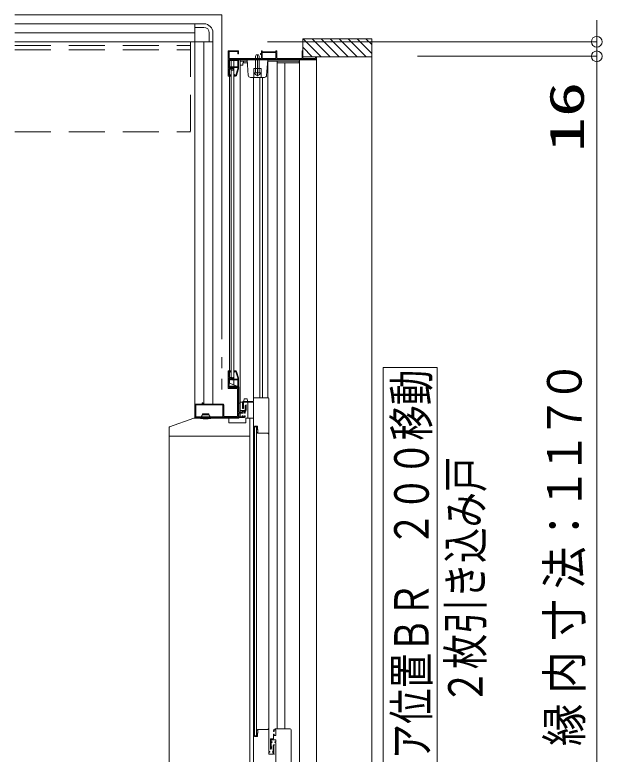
# Model space of a CAD drawing. Units: millimetres on the paper. Extents: x -305 to 305, y -152 to 152.
# Drawn here: x 36.57 to 69.19, y 63.04 to 104.07 of the extents above; entities that cross this region are included whole.
import ezdxf
from ezdxf.enums import TextEntityAlignment as Align

# ---------------------------------------------------------------- set-up
doc = ezdxf.new("R2010")
doc.units = ezdxf.units.MM
doc.linetypes.add('DASHED2', pattern=[3, 2, -1])
doc.linetypes.add('LONG_DOUBLE_CHAIN', pattern=[21.8, 18, -1, 0.6, -0.6, 0.6, -1])
doc.layers.add('0-0_0', color=7, linetype='Continuous', lineweight=9)
doc.layers.add('0-1_VIEW0001', color=7, linetype='Continuous', lineweight=9)
doc.styles.add('ＭＳ ゴシック', font='')
doc.styles.get('ＭＳ ゴシック').set_extended_font_data('MS Gothic')

# ---------------------------------------------------------------- blocks, each defined once
blk = doc.blocks.new('_ORIGIN')
at = {"layer": '0-0_0'}
blk.add_line((0, 0), (-1, 0), dxfattribs=at)
blk.add_circle((0, 0), 0.5, dxfattribs=at)

msp = doc.modelspace()

# ---------------------------------------------------------------- linework, layer by layer
at = {"layer": '0-1_VIEW0001', "linetype": 'LONG_DOUBLE_CHAIN'}
for p, q in [((36.566, 104.074), (48.066, 104.074)), ((48.066, 104.074), (48.066, 82.474))]:
    msp.add_line(p, q, dxfattribs=at)
at = {"layer": '0-1_VIEW0001'}
for p, q in [((46.566, 103.574), (36.566, 103.574)), ((36.566, 103.574), (46.566, 103.574)), ((46.566, 82.424), (46.566, 103.574)), ((46.566, 103.574), (46.566, 103.174)), ((46.566, 103.574), (47.066, 103.574)), ((68.886, 103.174), (68.886, 103.774)), ((46.566, 103.074), (36.566, 103.074)), ((47.066, 103.374), (46.566, 103.374)), ((47.366, 102.574), (47.366, 103.074)), ((47.566, 102.574), (47.566, 103.074)), ((56.386, 102.749), (52.566, 102.749)), ((52.566, 101.649), (52.566, 102.749)), ((53.586, 101.749), (52.586, 102.749)), ((54.086, 101.749), (53.086, 102.749)), ((54.586, 101.749), (53.586, 102.749)), ((55.086, 101.749), (54.086, 102.749)), ((55.581, 101.749), (54.581, 102.749)), ((56.076, 101.749), (55.076, 102.749)), ((56.386, 101.933), (55.571, 102.749)), ((56.386, 102.428), (56.066, 102.749)), ((56.386, 102.749), (56.386, 42.274)), ((47.566, 102.574), (36.566, 102.574)), ((47.066, 82.474), (47.066, 102.574)), ((47.166, 102.574), (47.566, 102.574)), ((47.566, 82.474), (47.566, 102.574)), ((47.566, 102.574), (47.566, 82.474)), ((50.606, 102.574), (68.886, 102.574)), ((53.086, 101.749), (52.566, 102.269)), ((68.886, 101.769), (68.886, 102.574)), ((48.416, 100.699), (48.416, 102.059)), ((48.431, 102.074), (48.991, 102.074)), ((48.976, 101.899), (48.966, 101.899)), ((48.991, 102.074), (48.991, 101.914)), ((49.941, 100.919), (49.941, 101.779)), ((50.041, 100.674), (50.041, 101.873)), ((50.106, 101.849), (50.141, 101.779)), ((50.141, 100.919), (50.141, 101.779)), ((50.311, 101.979), (51.071, 101.979)), ((50.311, 101.649), (50.311, 101.979)), ((51.071, 102.074), (51.116, 102.074)), ((51.071, 102.024), (51.071, 102.074)), ((51.071, 101.979), (51.071, 101.649)), ((51.116, 102.074), (51.116, 101.649)), ((58.926, 101.769), (68.886, 101.769)), ((58.926, 101.769), (68.886, 101.769)), ((68.886, 101.769), (68.886, 96.526)), ((48.496, 101.574), (53.316, 101.574)), ((48.496, 83.624), (48.496, 101.574)), ((48.531, 101.539), (48.946, 101.539)), ((48.946, 101.584), (48.564, 101.584)), ((48.576, 101.574), (48.576, 83.949)), ((48.736, 83.531), (48.736, 101.574)), ((48.946, 101.599), (48.946, 101.584)), ((48.946, 101.539), (48.946, 101.189)), ((48.976, 101.599), (48.956, 101.599)), ((49.076, 101.574), (49.076, 81.749)), ((49.473, 101.504), (49.076, 101.504)), ((49.236, 101.279), (49.236, 101.396)), ((49.242, 101.404), (49.481, 101.404)), ((49.261, 101.404), (49.261, 101.504)), ((49.466, 101.599), (49.532, 100.714)), ((50.311, 101.649), (51.071, 101.649)), ((50.616, 101.599), (50.55, 100.714)), ((52.346, 101.504), (50.611, 101.504)), ((50.621, 82.824), (50.621, 101.504)), ((51.131, 101.504), (51.131, 64.449)), ((51.561, 64.449), (51.561, 101.404)), ((52.376, 101.574), (52.376, 45.294)), ((56.386, 101.749), (52.566, 101.749)), ((53.281, 101.749), (53.301, 101.749)), ((53.316, 101.574), (53.316, 46.469)), ((48.501, 101.174), (48.501, 101.173)), ((48.508, 101.159), (48.582, 101.119)), ((48.545, 101.189), (48.516, 101.189)), ((48.586, 101.168), (48.552, 101.187)), ((48.576, 100.999), (48.736, 100.999)), ((48.585, 101.098), (48.609, 101.121)), ((48.601, 101.114), (48.605, 101.114)), ((48.618, 101.184), (48.604, 101.17)), ((48.63, 101.079), (48.604, 101.053)), ((48.615, 101.118), (48.636, 101.139)), ((48.626, 101.129), (48.643, 101.129)), ((48.946, 101.189), (48.628, 101.189)), ((48.693, 101.055), (48.648, 101.081)), ((48.668, 101.122), (48.704, 101.101)), ((48.716, 101.079), (48.716, 101.068)), ((49.076, 101.279), (49.236, 101.279)), ((50.241, 101.099), (49.841, 101.099)), ((49.841, 100.599), (49.841, 101.099)), ((50.241, 100.599), (50.241, 101.099)), ((68.886, 43.874), (68.886, 101.169)), ((68.886, 101.169), (68.886, 100.569)), ((48.576, 100.674), (48.441, 100.674)), ((48.471, 100.724), (48.526, 100.724)), ((48.551, 100.749), (48.576, 100.749)), ((48.576, 100.734), (48.576, 100.689)), ((48.726, 100.749), (48.726, 100.73)), ((48.73, 100.719), (48.771, 100.678)), ((48.743, 100.764), (48.741, 100.764)), ((48.79, 100.723), (48.754, 100.759)), ((48.782, 100.674), (48.829, 100.674)), ((48.822, 100.719), (48.801, 100.719)), ((50.425, 100.599), (49.657, 100.599)), ((49.816, 100.6), (49.816, 82.624)), ((50.221, 100.849), (49.861, 100.849)), ((49.941, 100.919), (49.948, 100.878)), ((50.141, 100.919), (50.134, 100.878)), ((50.173, 100.599), (50.173, 82.824)), ((50.313, 82.824), (50.313, 100.599)), ((48.416, 84.299), (48.416, 83.364)), ((48.561, 84.324), (48.441, 84.324)), ((48.471, 83.959), (48.471, 84.264)), ((48.481, 84.274), (48.526, 84.274)), ((48.551, 84.249), (48.561, 84.249)), ((48.576, 84.264), (48.576, 84.309)), ((48.726, 84.249), (48.726, 84.268)), ((48.73, 84.278), (48.771, 84.319)), ((48.743, 84.234), (48.741, 84.234)), ((48.79, 84.274), (48.754, 84.238)), ((48.782, 84.324), (48.829, 84.324)), ((48.822, 84.279), (48.801, 84.279)), ((48.943, 83.925), (48.836, 84.268)), ((48.877, 84.289), (48.986, 83.938)), ((60.013, 84.511), (57.013, 84.511)), ((57.013, 60.511), (57.013, 84.511)), ((60.013, 60.511), (60.013, 84.511)), ((48.471, 83.409), (48.471, 83.894)), ((48.593, 83.949), (48.481, 83.949)), ((48.481, 83.904), (48.575, 83.904)), ((48.501, 83.824), (48.501, 83.825)), ((48.508, 83.838), (48.582, 83.879)), ((48.545, 83.809), (48.516, 83.809)), ((48.586, 83.83), (48.552, 83.811)), ((48.585, 83.899), (48.608, 83.876)), ((48.601, 83.884), (48.605, 83.884)), ((48.63, 83.919), (48.604, 83.944)), ((48.618, 83.813), (48.604, 83.827)), ((48.615, 83.879), (48.636, 83.858)), ((48.626, 83.869), (48.642, 83.869)), ((48.931, 83.809), (48.628, 83.809)), ((48.647, 83.854), (48.931, 83.854)), ((48.693, 83.943), (48.648, 83.916)), ((48.667, 83.876), (48.703, 83.897)), ((48.716, 83.918), (48.716, 83.93)), ((48.946, 83.869), (48.946, 83.908)), ((48.946, 83.474), (48.946, 83.794)), ((48.991, 83.908), (48.991, 83.414)), ((48.441, 83.339), (48.931, 83.339)), ((48.976, 83.399), (48.481, 83.399)), ((48.496, 83.624), (49.016, 83.424)), ((48.531, 83.459), (48.931, 83.459)), ((48.93, 83.414), (48.564, 83.414)), ((48.931, 83.339), (48.931, 81.784)), ((48.976, 83.399), (48.956, 83.399)), ((48.991, 82.019), (48.991, 83.384)), ((49.016, 81.699), (49.016, 83.424)), ((46.951, 82.474), (46.616, 82.474)), ((46.966, 82.539), (46.966, 82.489)), ((46.996, 82.549), (46.976, 82.549)), ((47.006, 82.489), (47.006, 82.539)), ((48.116, 82.474), (47.021, 82.474)), ((49.016, 82.524), (49.076, 82.524)), ((49.816, 82.574), (49.076, 82.574)), ((49.215, 82.574), (49.215, 82.239)), ((49.816, 82.624), (49.265, 82.624)), ((49.265, 82.239), (49.265, 82.559)), ((49.288, 82.664), (49.283, 82.639)), ((49.283, 82.639), (49.283, 82.574)), ((49.303, 82.736), (49.288, 82.664)), ((49.479, 82.736), (49.473, 82.764)), ((49.493, 82.664), (49.479, 82.736)), ((49.498, 82.639), (49.493, 82.664)), ((49.498, 82.639), (49.498, 82.574)), ((49.516, 82.574), (49.516, 81.689)), ((50.626, 82.824), (49.816, 82.824)), ((49.816, 82.574), (49.816, 62.499)), ((50.666, 82.782), (50.666, 63.199)), ((46.566, 82.424), (46.566, 81.739)), ((46.611, 82.414), (46.611, 81.789)), ((46.611, 82.414), (46.611, 81.789)), ((48.106, 82.429), (46.626, 82.429)), ((48.106, 82.429), (46.626, 82.429)), ((48.121, 81.789), (48.121, 82.414)), ((48.121, 81.789), (48.121, 82.414)), ((48.166, 81.784), (48.166, 82.424)), ((49.076, 82.124), (49.226, 82.124)), ((49.191, 82.109), (49.191, 82.029)), ((49.351, 82.124), (49.206, 82.124)), ((49.23, 82.224), (49.25, 82.224)), ((49.241, 81.984), (49.241, 82.064)), ((49.251, 82.074), (49.306, 82.074)), ((49.316, 82.064), (49.316, 81.984)), ((49.366, 82.374), (49.366, 82.139)), ((49.366, 81.984), (49.366, 82.07)), ((49.388, 82.416), (49.368, 82.382)), ((49.416, 82.134), (49.416, 82.409)), ((46.515, 81.683), (45.164, 81.201)), ((48.454, 81.689), (46.548, 81.689)), ((46.581, 81.724), (49.316, 81.724)), ((46.626, 81.774), (48.106, 81.774)), ((46.626, 81.774), (48.106, 81.774)), ((46.866, 81.724), (46.866, 81.704)), ((46.991, 81.874), (46.931, 81.795)), ((46.948, 81.739), (46.948, 81.758)), ((46.991, 81.924), (46.991, 81.874)), ((47.341, 81.924), (46.991, 81.924)), ((46.991, 81.874), (47.341, 81.874)), ((47.341, 81.924), (47.341, 81.874)), ((47.341, 81.874), (47.4, 81.795)), ((47.383, 81.739), (47.383, 81.758)), ((47.466, 81.724), (47.466, 81.704)), ((48.931, 81.784), (48.166, 81.784)), ((48.454, 81.689), (48.454, 81.424)), ((49.181, 82.019), (48.991, 82.019)), ((48.991, 81.774), (49.191, 81.774)), ((49.016, 81.749), (49.076, 81.749)), ((49.201, 81.804), (49.201, 81.784)), ((49.226, 81.819), (49.216, 81.819)), ((49.241, 81.774), (49.241, 81.804)), ((49.306, 81.764), (49.251, 81.764)), ((49.316, 81.804), (49.316, 81.774)), ((49.331, 81.969), (49.351, 81.969)), ((49.351, 81.819), (49.331, 81.819)), ((49.366, 81.774), (49.366, 81.804)), ((49.391, 81.689), (49.816, 81.689)), ((49.871, 64.029), (49.871, 81.244)), ((49.881, 81.254), (50.041, 81.254)), ((50.051, 81.244), (50.051, 81.063)), ((45.131, 81.154), (45.131, 80.689)), ((49.996, 81.204), (49.871, 81.204)), ((49.996, 81.204), (49.996, 64.069)), ((50.031, 80.894), (50.031, 80.893)), ((50.033, 80.885), (50.041, 80.871)), ((50.046, 80.904), (50.041, 80.904)), ((50.054, 81.045), (50.07, 81.006)), ((50.054, 80.864), (50.621, 80.864)), ((50.071, 81.001), (50.071, 80.929)), ((50.631, 80.854), (50.631, 80.834)), ((46.842, 80.689), (45.131, 80.689)), ((49.588, 80.689), (46.844, 80.689)), ((49.616, 80.689), (49.588, 80.689)), ((50.641, 80.824), (50.651, 80.824)), ((50.631, 64.419), (50.631, 64.439)), ((50.641, 64.449), (50.651, 64.449)), ((51.866, 64.449), (51.026, 64.449)), ((51.303, 64.449), (51.323, 64.449)), ((49.871, 64.069), (49.996, 64.069)), ((49.881, 64.019), (50.041, 64.019)), ((50.031, 64.379), (50.031, 64.38)), ((50.033, 64.387), (50.041, 64.401)), ((50.046, 64.369), (50.041, 64.369)), ((50.051, 64.029), (50.051, 64.209)), ((50.054, 64.409), (50.621, 64.409)), ((50.054, 64.228), (50.07, 64.266)), ((50.066, 64.409), (50.091, 64.409)), ((50.071, 64.272), (50.071, 64.344)), ((50.926, 64.349), (50.926, 64.319)), ((50.931, 64.309), (50.956, 64.309)), ((50.936, 64.309), (50.956, 64.309)), ((50.966, 64.319), (50.966, 64.349)), ((51.066, 64.074), (50.966, 64.074)), ((51.041, 64.074), (50.981, 64.074)), ((51.916, 43.714), (51.916, 64.399)), ((51.066, 45.439), (51.066, 63.699)), ((50.676, 63.199), (50.716, 63.199)), ((50.726, 63.189), (50.726, 63.169)), ((50.794, 63.331), (50.824, 63.383)), ((50.826, 63.391), (50.826, 63.464)), ((50.891, 63.199), (50.901, 63.199)), ((50.916, 63.214), (50.916, 63.409)), ((50.952, 63.574), (50.956, 63.574)), ((50.956, 63.524), (50.956, 63.073)), ((50.971, 63.559), (50.971, 63.544)), ((50.666, 63.149), (50.666, 63.069)), ((50.716, 63.159), (50.676, 63.159)), ((50.681, 63.054), (50.901, 63.054)), ((50.901, 63.159), (50.891, 63.159)), ((50.916, 63.069), (50.916, 63.144)), ((50.971, 63.054), (50.971, 63.034))]:
    msp.add_line(p, q, dxfattribs=at)
at = {"layer": '0-1_VIEW0001', "color": 6, "linetype": 'DASHED2'}
for p, q in [((36.566, 102.374), (46.316, 102.374)), ((46.316, 97.624), (46.316, 102.574)), ((36.566, 102.124), (46.316, 102.124)), ((36.566, 97.574), (46.316, 97.574))]:
    msp.add_line(p, q, dxfattribs=at)
at = {"layer": '0-1_VIEW0001', "color": 5}
for p, q in [((49.616, 45.495), (49.616, 81.689)), ((45.141, 45.25), (45.141, 80.689))]:
    msp.add_line(p, q, dxfattribs=at)
at = {"layer": '0-1_VIEW0001'}
for points in [[(48.416, 102.059), (48.42, 102.069), (48.431, 102.074)], [(48.951, 101.914), (48.951, 102.029), (48.471, 102.029)], [(48.471, 102.029), (48.471, 101.649), (50.266, 101.649), (50.266, 101.874), (50.216, 101.874)], [(48.966, 101.899), (48.955, 101.903), (48.951, 101.914)], [(48.991, 101.914), (48.987, 101.903), (48.976, 101.899)], [(49.941, 101.779), (49.976, 101.849), (50.106, 101.849)], [(50.216, 101.874), (50.216, 101.919), (50.266, 101.919)], [(50.266, 101.919), (50.266, 102.074), (50.311, 102.074)], [(50.311, 102.074), (50.311, 102.024), (51.071, 102.024)], [(51.116, 101.649), (52.521, 101.649), (52.521, 102.074), (52.566, 102.074)], [(53.316, 101.749), (53.316, 101.599), (48.471, 101.599), (48.471, 101.094), (48.575, 101.094)], [(48.553, 101.589), (48.503, 101.581), (48.531, 101.539)], [(48.564, 101.584), (48.558, 101.585), (48.553, 101.589)], [(48.877, 100.709), (48.991, 101.074), (48.991, 101.599)], [(49.242, 101.404), (49.24, 101.404), (49.238, 101.403), (49.236, 101.4), (49.236, 101.398), (49.236, 101.396)], [(51.131, 101.404), (52.361, 101.404), (52.361, 101.489)], [(52.566, 101.649), (53.266, 101.649), (53.266, 101.749)], [(48.593, 101.049), (48.471, 101.049), (48.471, 100.724)], [(48.516, 101.189), (48.505, 101.184), (48.501, 101.174)], [(48.501, 101.173), (48.503, 101.165), (48.508, 101.159)], [(48.552, 101.187), (48.548, 101.188), (48.545, 101.189)], [(48.575, 101.094), (48.581, 101.095), (48.585, 101.098)], [(48.582, 101.119), (48.591, 101.115), (48.601, 101.114)], [(48.604, 101.17), (48.595, 101.166), (48.586, 101.168)], [(48.604, 101.053), (48.599, 101.05), (48.593, 101.049)], [(48.605, 101.114), (48.61, 101.115), (48.615, 101.118)], [(48.609, 101.121), (48.617, 101.127), (48.626, 101.129)], [(48.628, 101.189), (48.623, 101.188), (48.618, 101.184)], [(48.648, 101.081), (48.639, 101.083), (48.63, 101.079)], [(48.636, 101.139), (48.641, 101.143), (48.647, 101.144)], [(48.643, 101.129), (48.656, 101.127), (48.668, 101.122)], [(48.647, 101.144), (48.946, 101.144), (48.946, 101.081), (48.836, 100.729)], [(48.716, 101.068), (48.709, 101.055), (48.693, 101.055)], [(48.704, 101.101), (48.713, 101.092), (48.716, 101.079)], [(48.441, 100.674), (48.423, 100.681), (48.416, 100.699)], [(48.526, 100.724), (48.533, 100.727), (48.536, 100.734), (48.54, 100.744), (48.551, 100.749)], [(48.741, 100.764), (48.73, 100.759), (48.726, 100.749)], [(48.726, 100.73), (48.727, 100.724), (48.73, 100.719)], [(48.754, 100.759), (48.749, 100.763), (48.743, 100.764)], [(48.771, 100.678), (48.776, 100.675), (48.782, 100.674)], [(48.801, 100.719), (48.795, 100.72), (48.79, 100.723)], [(48.836, 100.729), (48.831, 100.722), (48.822, 100.719)], [(48.829, 100.674), (48.859, 100.683), (48.877, 100.709)], [(48.441, 84.324), (48.423, 84.316), (48.416, 84.299)], [(48.471, 84.264), (48.474, 84.271), (48.481, 84.274)], [(48.526, 84.274), (48.533, 84.271), (48.536, 84.264), (48.54, 84.253), (48.551, 84.249)], [(48.576, 84.309), (48.571, 84.319), (48.561, 84.324)], [(48.561, 84.249), (48.571, 84.253), (48.576, 84.264)], [(48.726, 84.268), (48.727, 84.273), (48.73, 84.278)], [(48.741, 84.234), (48.73, 84.238), (48.726, 84.249)], [(48.754, 84.238), (48.749, 84.235), (48.743, 84.234)], [(48.771, 84.319), (48.776, 84.323), (48.782, 84.324)], [(48.801, 84.279), (48.795, 84.278), (48.79, 84.274)], [(48.836, 84.268), (48.831, 84.276), (48.822, 84.279)], [(48.829, 84.324), (48.859, 84.314), (48.877, 84.289)], [(48.481, 83.949), (48.474, 83.952), (48.471, 83.959)], [(48.471, 83.894), (48.474, 83.901), (48.481, 83.904)], [(48.501, 83.825), (48.503, 83.833), (48.508, 83.838)], [(48.516, 83.809), (48.505, 83.813), (48.501, 83.824)], [(48.552, 83.811), (48.548, 83.809), (48.545, 83.809)], [(48.575, 83.904), (48.58, 83.903), (48.585, 83.899)], [(48.582, 83.879), (48.591, 83.882), (48.601, 83.884)], [(48.604, 83.827), (48.595, 83.831), (48.586, 83.83)], [(48.604, 83.944), (48.599, 83.948), (48.593, 83.949)], [(48.605, 83.884), (48.61, 83.883), (48.615, 83.879)], [(48.608, 83.876), (48.617, 83.871), (48.626, 83.869)], [(48.628, 83.809), (48.623, 83.81), (48.618, 83.813)], [(48.648, 83.916), (48.638, 83.914), (48.63, 83.919)], [(48.636, 83.858), (48.641, 83.855), (48.647, 83.854)], [(48.642, 83.869), (48.655, 83.87), (48.667, 83.876)], [(48.716, 83.93), (48.708, 83.943), (48.693, 83.943)], [(48.703, 83.897), (48.712, 83.906), (48.716, 83.918)], [(48.931, 83.854), (48.941, 83.858), (48.946, 83.869)], [(48.946, 83.794), (48.941, 83.804), (48.931, 83.809)], [(48.946, 83.908), (48.945, 83.917), (48.943, 83.925)], [(48.986, 83.938), (48.99, 83.924), (48.991, 83.908)], [(48.416, 83.364), (48.423, 83.346), (48.441, 83.339)], [(48.481, 83.399), (48.474, 83.402), (48.471, 83.409)], [(48.553, 83.409), (48.503, 83.416), (48.531, 83.459)], [(48.564, 83.414), (48.558, 83.412), (48.553, 83.409)], [(48.956, 83.399), (48.948, 83.401), (48.943, 83.406), (48.937, 83.412), (48.93, 83.414)], [(48.931, 83.459), (48.941, 83.463), (48.946, 83.474)], [(48.991, 83.414), (48.986, 83.403), (48.976, 83.399)], [(48.991, 83.384), (48.986, 83.394), (48.976, 83.399)], [(46.616, 82.474), (46.58, 82.459), (46.566, 82.424)], [(46.966, 82.489), (46.961, 82.478), (46.951, 82.474)], [(46.976, 82.549), (46.969, 82.546), (46.966, 82.539)], [(47.006, 82.539), (47.003, 82.546), (46.996, 82.549)], [(47.021, 82.474), (47.01, 82.478), (47.006, 82.489)], [(48.166, 82.424), (48.151, 82.459), (48.116, 82.474)], [(49.303, 82.736), (49.308, 82.764), (49.473, 82.764)], [(49.206, 82.124), (49.195, 82.119), (49.191, 82.109)], [(49.241, 82.064), (49.244, 82.071), (49.251, 82.074)], [(49.306, 82.074), (49.313, 82.071), (49.316, 82.064)], [(49.366, 82.139), (49.361, 82.128), (49.351, 82.124)], [(49.368, 82.382), (49.366, 82.378), (49.366, 82.374)], [(49.366, 82.07), (49.369, 82.08), (49.377, 82.085), (49.405, 82.103), (49.416, 82.134)], [(49.416, 82.409), (49.405, 82.423), (49.388, 82.416)], [(46.566, 81.739), (46.57, 81.728), (46.581, 81.724)], [(46.566, 81.689), (46.566, 81.699), (49.016, 81.699)], [(49.391, 81.689), (49.391, 81.424), (48.454, 81.424)], [(48.991, 81.774), (48.991, 81.969), (49.226, 81.969)], [(49.191, 82.029), (49.188, 82.022), (49.181, 82.019)], [(49.201, 81.784), (49.198, 81.777), (49.191, 81.774)], [(49.216, 81.819), (49.205, 81.814), (49.201, 81.804)], [(49.226, 81.969), (49.236, 81.973), (49.241, 81.984)], [(49.241, 81.804), (49.236, 81.814), (49.226, 81.819)], [(49.251, 81.764), (49.244, 81.767), (49.241, 81.774)], [(49.316, 81.774), (49.313, 81.767), (49.306, 81.764)], [(49.316, 81.984), (49.32, 81.973), (49.331, 81.969)], [(49.331, 81.819), (49.32, 81.814), (49.316, 81.804)], [(49.316, 81.724), (49.351, 81.738), (49.366, 81.774)], [(49.351, 81.969), (49.361, 81.973), (49.366, 81.984)], [(49.366, 81.804), (49.361, 81.814), (49.351, 81.819)], [(45.131, 80.914), (45.131, 80.912), (45.131, 80.911), (45.131, 80.91)], [(50.621, 64.409), (50.628, 64.412), (50.631, 64.419)], [(50.631, 64.439), (50.634, 64.446), (50.641, 64.449)], [(50.651, 64.449), (50.661, 64.444), (50.666, 64.434)], [(51.026, 64.449), (50.955, 64.419), (50.926, 64.349)], [(51.916, 64.399), (51.901, 64.434), (51.866, 64.449)], [(49.871, 64.029), (49.874, 64.022), (49.881, 64.019)], [(50.031, 64.38), (50.031, 64.384), (50.033, 64.387)], [(50.041, 64.369), (50.034, 64.372), (50.031, 64.379)], [(50.041, 64.401), (50.047, 64.407), (50.054, 64.409)], [(50.041, 64.019), (50.048, 64.022), (50.051, 64.029)], [(50.071, 64.344), (50.063, 64.361), (50.046, 64.369)], [(50.051, 64.209), (50.052, 64.219), (50.054, 64.228)], [(50.07, 64.266), (50.071, 64.269), (50.071, 64.272)], [(50.966, 64.074), (50.966, 64.159), (50.926, 64.159), (50.926, 63.889), (50.766, 63.889), (50.766, 63.339)], [(50.926, 64.319), (50.929, 64.312), (50.936, 64.309)], [(50.956, 64.309), (50.963, 64.312), (50.966, 64.319)], [(50.966, 64.349), (50.98, 64.384), (51.016, 64.399)], [(51.016, 64.399), (51.066, 64.399), (51.066, 64.074)], [(50.841, 63.739), (50.806, 63.739), (50.806, 63.844), (51.066, 63.844), (51.066, 63.739), (51.006, 63.739), (51.006, 63.699), (51.066, 63.699)], [(50.806, 63.484), (50.806, 63.699), (50.841, 63.699)], [(50.841, 63.699), (50.861, 63.719), (50.841, 63.739)], [(50.666, 63.209), (50.669, 63.202), (50.676, 63.199)], [(50.716, 63.199), (50.723, 63.196), (50.726, 63.189)], [(50.766, 63.339), (50.777, 63.324), (50.794, 63.331)], [(50.826, 63.464), (50.823, 63.471), (50.816, 63.474), (50.809, 63.477), (50.806, 63.484)], [(50.824, 63.383), (50.825, 63.387), (50.826, 63.391)], [(50.891, 63.159), (50.871, 63.179), (50.891, 63.199)], [(50.901, 63.199), (50.911, 63.203), (50.916, 63.214)], [(50.906, 63.431), (50.906, 63.509), (50.939, 63.566)], [(50.916, 63.409), (50.914, 63.415), (50.911, 63.42), (50.907, 63.425), (50.906, 63.431)], [(50.939, 63.566), (50.944, 63.572), (50.952, 63.574)], [(50.956, 63.574), (50.966, 63.569), (50.971, 63.559)], [(50.971, 63.544), (50.969, 63.538), (50.963, 63.534), (50.958, 63.53), (50.956, 63.524)], [(50.676, 63.159), (50.669, 63.156), (50.666, 63.149)], [(50.666, 63.069), (50.67, 63.058), (50.681, 63.054)], [(50.726, 63.169), (50.723, 63.162), (50.716, 63.159)], [(50.916, 63.144), (50.911, 63.154), (50.901, 63.159)], [(50.901, 63.054), (50.911, 63.058), (50.916, 63.069)], [(50.956, 63.073), (50.958, 63.067), (50.963, 63.063)], [(50.963, 63.063), (50.969, 63.06), (50.971, 63.054)]]:
    msp.add_lwpolyline(points, dxfattribs=at)
for centre, radius, start, end in [((47.066, 103.074), 0.5, 0, 90), ((47.066, 103.074), 0.3, 0, 90), ((52.346, 101.489), 0.015, 0, 90), ((49.657, 100.724), 0.125, 184.2892, 270), ((49.861, 100.841), 0.0077, 90, 207.281), ((50.041, 100.934), 0.21, 207.281, 332.719), ((49.924, 100.874), 0.025, 270, 10.091), ((50.158, 100.874), 0.025, 169.909, 270), ((50.221, 100.841), 0.0077, 332.719, 90), ((50.425, 100.724), 0.125, 270, 355.7108), ((49.265, 82.574), 0.05, 90, 180), ((49.28, 82.559), 0.015, 90, 180), ((50.626, 82.784), 0.04, 0, 90), ((46.626, 82.414), 0.015, 90, 180), ((46.626, 82.414), 0.015, 90, 180), ((48.106, 82.414), 0.015, 0, 90), ((48.106, 82.414), 0.015, 0, 90), ((49.23, 82.239), 0.015, 180, 270), ((49.25, 82.239), 0.015, 270, 0), ((46.548, 81.589), 0.1, 90, 109.6538), ((46.626, 81.789), 0.015, 180, 270), ((46.626, 81.789), 0.015, 180, 270), ((46.891, 81.704), 0.025, 180, 257.576), ((47.166, 82.952), 1.303, 257.576, 282.424), ((46.943, 81.786), 0.015, 142.8391, 250.5288), ((46.933, 81.739), 0.015, 270, 0), ((46.933, 81.758), 0.015, 0, 70.5288), ((47.398, 81.758), 0.015, 109.4712, 180), ((47.398, 81.739), 0.015, 180, 270), ((47.388, 81.786), 0.015, 289.4712, 37.1609), ((47.441, 81.704), 0.025, 282.424, 0), ((48.106, 81.789), 0.015, 270, 0), ((48.106, 81.789), 0.015, 270, 0), ((49.881, 81.244), 0.01, 90, 180), ((50.041, 81.244), 0.01, 0, 90), ((45.181, 81.154), 0.05, 109.6538, 180), ((50.041, 80.894), 0.01, 90, 180), ((50.046, 80.893), 0.015, 180, 210.9638), ((50.054, 80.879), 0.015, 210.9638, 270), ((50.046, 80.929), 0.025, 270, 0), ((50.101, 81.063), 0.05, 180, 201.8014), ((50.056, 81.001), 0.015, 0, 21.8014), ((50.621, 80.854), 0.01, 0, 90), ((50.641, 80.834), 0.01, 180, 270), ((50.651, 80.839), 0.015, 270, 0)]:
    msp.add_arc(centre, radius, start, end, dxfattribs=at)
at = {"layer": '0-1_VIEW0001', "color": 6, "linetype": 'DASHED2'}
msp.add_arc((46.266, 97.624), 0.05, 270, 0, dxfattribs=at)

# ---------------------------------------------------------------- block references
at = {"layer": '0-1_VIEW0001', "xscale": 0.6, "yscale": 0.6}
for p, rotation in [((68.886, 102.574), 270), ((68.886, 101.769), 90), ((68.886, 101.769), 90)]:
    msp.add_blockref('_ORIGIN', p, dxfattribs=dict(at, rotation=rotation))

# ---------------------------------------------------------------- texts
at = {"layer": '0-1_VIEW0001', "style": 'ＭＳ ゴシック'}
for s, width, p in [('16', 1.5, (68.747, 96.437)), ('ドア位置ＢＲ\u3000２００移動', 0.75, (60.132, 60.797)), ('０', 0.9, (68.62, 82.541)), ('７', 0.9, (68.62, 80.553)), ('１', 0.9, (68.62, 78.565)), ('２枚引き込み戸', 0.75, (63.13, 65.797)), ('１', 0.9, (68.62, 76.577)), ('法：', 0.9, (68.62, 72.215)), ('寸', 0.9, (68.62, 69.307)), ('内', 0.9, (68.62, 66.399)), ('縁', 0.9, (68.62, 63.491))]:
    msp.add_text(s, height=1.921, rotation=90, dxfattribs=dict(at, width=width)).set_placement(p, align=Align.BOTTOM_LEFT)

doc.saveas('drawing.dxf')
